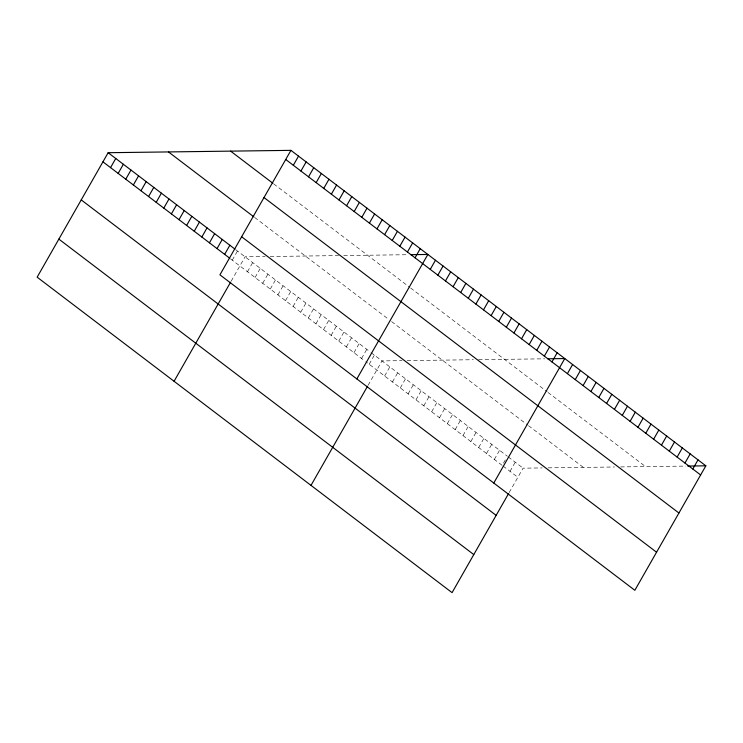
<?xml version="1.0" encoding="UTF-8"?>
<svg xmlns="http://www.w3.org/2000/svg" width="743" height="743" viewBox="0 0 743 743"><rect width="100%" height="100%" fill="white"/><g stroke="black" fill="none" stroke-linecap="round" stroke-linejoin="round"><path stroke-width="0.56" stroke-dasharray="3.71 2.79" d="M232.253 260.161L237.463 251.023M231.175 281.17L245.069 256.809L265.177 256.549M247.465 271.724L252.676 262.595M255.072 277.51L260.291 268.372M262.678 283.297L267.898 274.158M270.285 289.073L275.504 279.944M277.901 294.86L283.111 285.721M285.507 300.646L290.717 291.507M293.113 306.432L298.324 297.293M300.72 312.209L305.93 303.079M308.326 317.995L313.537 308.856M315.933 323.781L321.143 314.642M323.539 329.567L328.75 320.428M331.146 335.344L336.356 326.214M338.752 341.13L343.963 331.991M346.359 346.916L351.569 337.777M353.965 352.702L359.175 343.563M361.572 358.479L366.782 349.349M369.178 364.265L374.388 355.126M368.101 385.273L381.995 360.912L402.102 360.652M384.623 376.004L389.834 366.875M392.462 381.967L397.672 372.828M400.301 387.93L405.511 378.791M408.139 393.883L413.349 384.744M415.969 399.845L421.188 390.707M423.807 405.799L429.017 396.669M431.646 411.761L436.856 402.622M439.484 417.724L444.695 408.585M447.323 423.677L452.533 414.538M455.162 429.64L460.372 420.501M463 435.593L468.211 426.463M470.83 441.556L476.049 432.417M478.668 447.518L483.879 438.379M486.507 453.471L491.717 444.333M494.346 459.434L499.556 450.295M505.314 459.908L502.184 465.387L365.797 361.692M510.023 471.35L515.233 462.211M509.178 492.535L523.072 468.174L542.167 467.923M270.201 256.484L338.539 255.601M343.712 255.536L407.749 254.719M407.127 360.587L473.384 359.733M478.566 359.668L544.675 358.823M548.204 467.849L614.461 466.994M620.674 466.92L685.743 466.084M273.721 183.902L409.792 287.365M410.638 288.005L547.127 391.784M548 392.443L645.537 466.595M254.682 217.476L389.063 319.648M391.598 321.58L527.651 425.024M528.524 425.683L583.385 467.393M235.772 249.741L370.163 351.913M371.008 352.553L507.395 456.258M508.268 456.917L523.072 468.174M230.562 258.87L364.952 361.052M503.057 466.056L517.862 477.312"/><path stroke-width="1.11" d="M290.931 150.355L219.928 274.826L634.847 590.295L705.85 465.824L290.931 150.355L108.153 152.705L37.15 277.176L452.069 592.645L508.63 493.482M110.549 167.621L115.759 158.482M118.156 173.407L123.366 164.268M125.762 179.193L130.972 170.054M133.368 184.97L138.579 175.84M140.975 190.756L146.185 181.617M148.581 196.542L153.792 187.403M156.188 202.328L161.398 193.189M163.794 208.105L169.005 198.975M171.401 213.891L176.611 204.752M179.007 219.677L184.218 210.538M186.614 225.454L191.824 216.324M194.22 231.24L199.43 222.101M201.827 237.026L207.037 227.887M209.433 242.812L214.643 233.673M217.04 248.589L222.25 239.46M224.646 254.375L229.856 245.236M293.327 165.271L298.537 156.132M174.076 381.28L230.636 282.117M300.934 171.057L306.144 161.918M308.54 176.843L313.75 167.704M316.146 182.62L321.357 173.49M323.753 188.406L328.963 179.267M331.359 194.192L336.57 185.053M338.966 199.978L344.176 190.84M346.572 205.755L351.783 196.626M354.179 211.541L359.389 202.402M361.785 217.327L366.996 208.189M369.392 223.104L374.602 213.975M376.998 228.89L382.208 219.752M384.605 234.677L389.815 225.538M392.211 240.463L397.431 231.324M399.818 246.239L405.037 237.11M407.433 252.026L412.644 242.887M415.04 257.812L420.25 248.673M356.854 378.93L427.857 254.459L410.768 254.673M430.253 269.375L435.463 260.245M311.001 485.383L367.562 386.221M437.859 275.161L443.069 266.022M445.466 280.947L450.676 271.808M453.072 286.724L458.282 277.594M460.679 292.51L465.889 283.371M468.285 298.296L473.495 289.157M475.891 304.082L481.102 294.943M483.498 309.859L488.708 300.729M491.104 315.645L496.315 306.506M498.711 321.431L503.921 312.292M506.317 327.217L511.528 318.078M513.924 332.994L519.134 323.864M521.53 338.78L526.741 329.641M529.137 344.566L534.347 335.427M536.743 350.352L541.953 341.213M544.35 356.129L549.56 347M551.956 361.915L557.166 352.776M493.779 483.034L564.773 358.563L547.684 358.785M567.401 373.655L572.612 364.525M575.24 379.617L580.45 370.478M583.079 385.58L588.289 376.441M590.917 391.533L596.127 382.394M598.756 397.496L603.966 388.357M606.594 403.449L611.805 394.319M614.424 409.412L619.643 400.273M622.262 415.374L627.473 406.235M630.101 421.327L635.311 412.189M637.94 427.29L643.15 418.151M645.778 433.243L650.989 424.114M653.617 439.206L658.827 430.067M661.456 445.168L666.666 436.03M669.285 451.122L674.505 441.983M677.124 457.084L682.334 447.945M684.962 463.038L690.173 453.908M692.801 469L698.011 459.861M687.758 466.056L705.85 465.824M285.721 159.485L700.64 474.963M230.609 151.126L272.876 183.261M264.006 197.554L678.926 513.023M168.466 151.925L253.837 216.835M241.642 236.766L656.561 552.235M108.153 152.705L234.927 249.1M102.943 161.835L229.717 258.23M81.228 199.904L496.148 515.373M58.864 239.116L473.783 554.584"/></g></svg>
